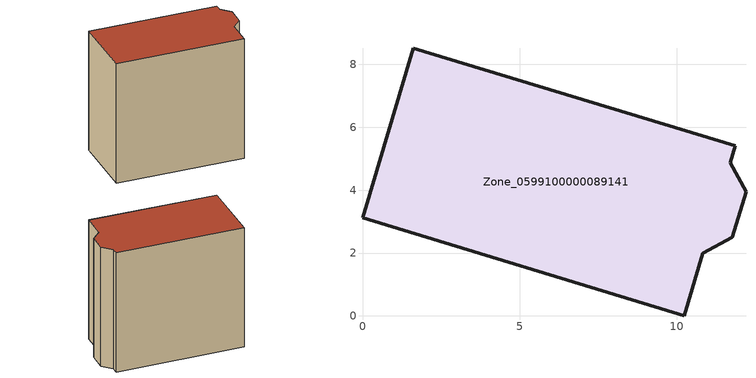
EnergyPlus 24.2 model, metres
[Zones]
Zone_0599100000089141
 floor ground (C_G): 0,3.12 1.61,8.52 11.86,5.41 11.7,4.88 12.2,3.95 11.76,2.5 10.83,2 10.23,0 z0
 wall outside (C_F): 1.61,8.52 0,3.12 10.23,0 10.83,2 11.76,2.5 12.2,3.95 11.7,4.88 11.86,5.41 1.61,8.52 z0:10.6
 roof outside (C_R): 11.86,5.41 1.61,8.52 0,3.12 10.23,0 10.83,2 11.76,2.5 12.2,3.95 11.7,4.88 z10.6
[BUILDING]
Pand.0599100000089141: North Axis=0; Terrain=City; Loads Convergence Tolerance Value=0.04; Temperature Convergence Tolerance Value=0.4; Solar Distribution=FullExterior; Maximum Number of Warmup Days=25; Minimum Number of Warmup Days=1
[Site:Location]
Rotterdam.The.Hague.AP_ZH_NLD Design_Conditions: Latitude=51.96; Longitude=4.45; Time Zone=1; Elevation=-4.5
[SITE:GROUNDTEMPERATURE:BUILDINGSURFACE]
18, 18, 18, 18, 18, 18, 18, 18, 18, 18, 18, 18
[MATERIAL] Thermal Absorptance=0.9; Solar Absorptance=0.7; Visible Absorptance=0.7
Name | Roughness | Thickness | Conductivity | Density | Specific Heat
G.TI.1946 | MediumSmooth | 0.15 | 1 | 540 | 1210
F.TI.1946 | Rough | 0.3 | 0.857143 | 1920 | 840
R.TI.1946 | MediumRough | 0.2 | 0.1 | 1500 | 1000
[CONSTRUCTION]
C_G: G.TI.1946
C_F: F.TI.1946
C_R: R.TI.1946
[ZONE]
Zone_0599100000089141: Type=1; Multiplier=1; Ceiling Height=Autocalculate; Volume=Autocalculate; Floor Area=autocalculate; Part of Total Floor Area=Yes
[ZONEINFILTRATION:DESIGNFLOWRATE]
Infil_Zone_0599100000089141: Zone or ZoneList or Space or SpaceList=Zone_0599100000089141; Schedule=AlwaysOn; Design Flow Rate Calculation Method=Flow/Area; Flow Rate per Floor Area=0.003; Constant Term Coefficient=1; Temperature Term Coefficient=0; Velocity Term Coefficient=0; Velocity Squared Term Coefficient=0
[HVACTEMPLATE:ZONE:IDEALLOADSAIRSYSTEM]
Zone_0599100000089141: Maximum Heating Supply Air Temperature=50; Minimum Cooling Supply Air Temperature=13; Maximum Heating Supply Air Humidity Ratio=0.0156; Minimum Cooling Supply Air Humidity Ratio=0.0077; Heating Limit=NoLimit; Cooling Limit=NoLimit; Dehumidification Control Type=ConstantSensibleHeatRatio; Cooling Sensible Heat Ratio=0.7; Dehumidification Setpoint=60; Humidification Control Type=None; Humidification Setpoint=30; Outdoor Air Method=None; Outdoor Air Flow Rate per Person=0.00944; Outdoor Air Flow Rate per Zone Floor Area=0; Outdoor Air Flow Rate per Zone=0; Demand Controlled Ventilation Type=None; Outdoor Air Economizer Type=NoEconomizer; Heat Recovery Type=None; Sensible Heat Recovery Effectiveness=0.7; Latent Heat Recovery Effectiveness=0.65
[ZONECONTROL:THERMOSTAT]
ThermostatControl_Zone_0599100000089141: Zone or ZoneList=Zone_0599100000089141; Control Type Schedule=DualSetpointControlType; Control 1=Thermostat_Zone_0599100000089141; Temperature Difference Between Cutout And Setpoint=0
[THERMOSTATSETPOINT:DUALSETPOINT]
Thermostat_Zone_0599100000089141: Heating Setpoint Temperature Schedule=HeatingSetpoint_Zone_0599100000089141; Cooling Setpoint Temperature Schedule=CoolingSetpoint_Zone_0599100000089141
[SCHEDULE:COMPACT]
HeatingSetpoint_Zone_0599100000089141: Through: 12/31, For: AllDays, Until: 24:00, 21
CoolingSetpoint_Zone_0599100000089141: Through: 12/31, For: AllDays, Until: 24:00, 24
DualSetpointControlType: Through: 12/31, For: AllDays, Until: 24:00, 4
AlwaysOn: Through: 12/31, For: AllDays, Until: 24:00, 1
